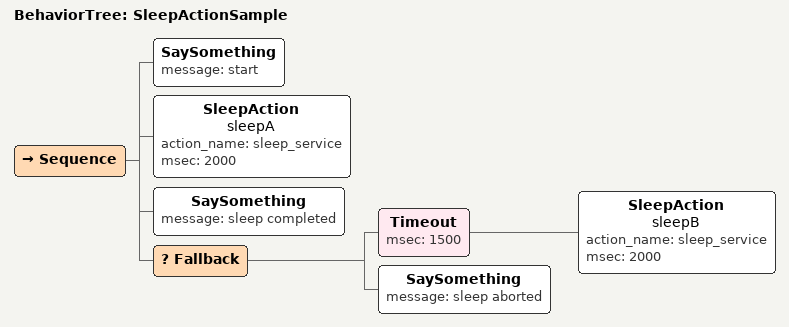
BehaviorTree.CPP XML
<root BTCPP_format="4">
  <BehaviorTree ID="SleepActionSample">
    <Sequence>
      <SaySomething message="start"/>
      <SleepAction name="sleepA" action_name="sleep_service" msec="2000"/>
      <SaySomething message="sleep completed"/>
      <Fallback>
        <Timeout msec="1500">
          <SleepAction name="sleepB" action_name="sleep_service" msec="2000"/>
        </Timeout>
        <SaySomething message="sleep aborted"/>
      </Fallback>
    </Sequence>
  </BehaviorTree>
</root>
